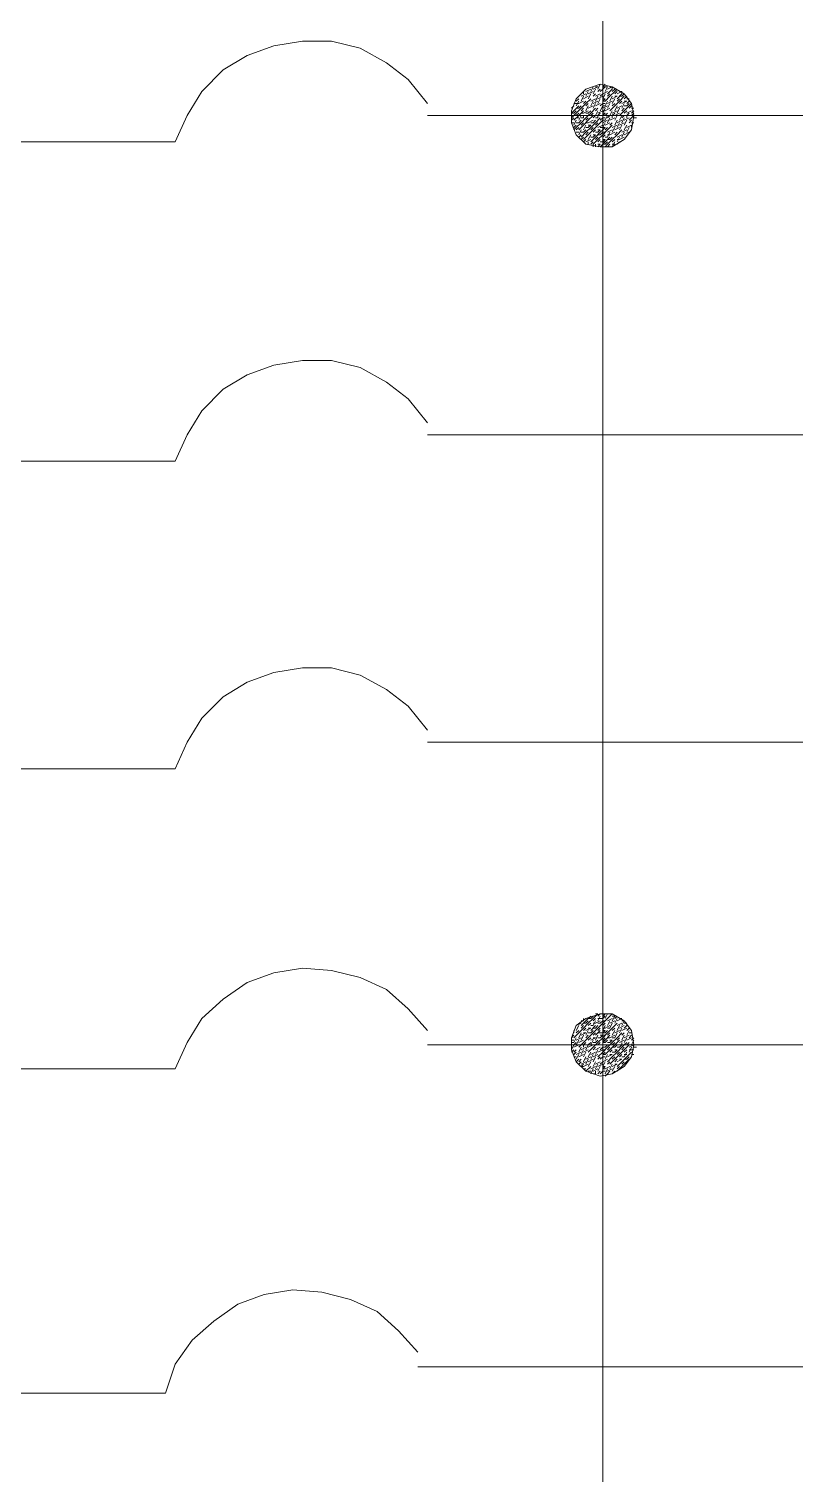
# Model space of a CAD drawing. Header units: millimetres. Extents: x 7 to 206, y 30 to 245.
# Drawn here: x 94.92 to 108.42, y 59.1 to 84.71 of the extents above; entities that cross this region are included whole.
import ezdxf

# ---------------------------------------------------------------- set-up
doc = ezdxf.new("R2010")
doc.units = ezdxf.units.MM
doc.header["$MEASUREMENT"] = 0
doc.layers.add('TABLA', color=7, linetype='CONTINUOUS')

msp = doc.modelspace()

# ---------------------------------------------------------------- linework, layer by layer
at = {"layer": 'TABLA', "color": 7, "linetype": 'Continuous', "lineweight": 18, "true_color": 0x000007}
for p, q in [((105.029, 110.448), (105.029, 59.097)), ((104.563, 83.481), (104.648, 83.566)), ((104.648, 83.524), (104.733, 83.566)), ((104.648, 83.439), (104.69, 83.524)), ((104.69, 83.566), (104.69, 83.608)), ((104.69, 83.481), (104.775, 83.524)), ((104.733, 83.608), (104.817, 83.651)), ((104.733, 83.524), (104.775, 83.608)), ((104.775, 83.566), (104.86, 83.608)), ((104.775, 83.481), (104.817, 83.566)), ((104.817, 83.608), (104.86, 83.693)), ((104.86, 83.651), (104.944, 83.693)), ((104.86, 83.566), (104.902, 83.651)), ((104.86, 83.524), (104.902, 83.566)), ((104.902, 83.693), (104.944, 83.693)), ((104.902, 83.524), (104.987, 83.566)), ((104.902, 83.439), (104.944, 83.524)), ((104.944, 83.651), (104.987, 83.735)), ((104.944, 83.608), (104.987, 83.651)), ((104.944, 83.481), (105.029, 83.524)), ((104.987, 83.608), (105.029, 83.651)), ((104.987, 83.524), (105.029, 83.566)), ((105.029, 83.693), (105.071, 83.735)), ((105.029, 83.693), (105.071, 83.693)), ((105.029, 83.566), (105.029, 83.608)), ((105.029, 83.566), (105.114, 83.608)), ((105.029, 83.481), (105.071, 83.566)), ((105.071, 83.608), (105.114, 83.693)), ((105.114, 83.651), (105.198, 83.693)), ((105.114, 83.524), (105.156, 83.566)), ((105.156, 83.693), (105.198, 83.693)), ((105.156, 83.439), (105.198, 83.524)), ((105.198, 83.608), (105.241, 83.651)), ((105.198, 83.481), (105.283, 83.524)), ((105.241, 83.566), (105.283, 83.608)), ((105.241, 83.524), (105.283, 83.524)), ((105.283, 83.566), (105.368, 83.608)), ((105.325, 83.608), (105.368, 83.608)), ((105.325, 83.524), (105.368, 83.524)), ((105.368, 83.524), (105.41, 83.566)), ((105.41, 83.481), (105.452, 83.524)), ((104.479, 83.312), (104.521, 83.354)), ((104.521, 83.397), (104.563, 83.397)), ((104.521, 83.227), (104.563, 83.27)), ((104.563, 83.439), (104.606, 83.481)), ((104.563, 83.354), (104.606, 83.439)), ((104.563, 83.397), (104.606, 83.397)), ((104.563, 83.312), (104.606, 83.312)), ((104.606, 83.397), (104.69, 83.439)), ((104.606, 83.312), (104.648, 83.354)), ((104.606, 83.185), (104.69, 83.27)), ((104.648, 83.27), (104.69, 83.312)), ((104.69, 83.397), (104.733, 83.439)), ((104.69, 83.227), (104.775, 83.27)), ((104.733, 83.354), (104.775, 83.397)), ((104.733, 83.27), (104.775, 83.354)), ((104.775, 83.312), (104.86, 83.354)), ((104.775, 83.227), (104.817, 83.27)), ((104.817, 83.439), (104.902, 83.481)), ((104.817, 83.354), (104.86, 83.439)), ((104.86, 83.397), (104.944, 83.439)), ((104.86, 83.312), (104.902, 83.397)), ((104.902, 83.354), (104.987, 83.397)), ((104.902, 83.27), (104.944, 83.312)), ((104.902, 83.185), (104.944, 83.27)), ((104.944, 83.397), (104.987, 83.481)), ((104.944, 83.227), (105.029, 83.27)), ((104.987, 83.354), (105.029, 83.397)), ((104.987, 83.27), (105.029, 83.354)), ((105.029, 83.481), (105.071, 83.481)), ((105.029, 83.439), (105.071, 83.481)), ((105.029, 83.439), (105.071, 83.439)), ((105.029, 83.397), (105.071, 83.397)), ((105.029, 83.354), (105.071, 83.354)), ((105.029, 83.312), (105.114, 83.354)), ((105.029, 83.227), (105.071, 83.312)), ((105.029, 83.27), (105.071, 83.27)), ((105.071, 83.354), (105.114, 83.439)), ((105.071, 83.27), (105.156, 83.312)), ((105.114, 83.397), (105.198, 83.439)), ((105.114, 83.312), (105.156, 83.397)), ((105.156, 83.185), (105.198, 83.27)), ((105.198, 83.397), (105.241, 83.481)), ((105.198, 83.354), (105.241, 83.397)), ((105.198, 83.227), (105.283, 83.27)), ((105.241, 83.27), (105.283, 83.354)), ((105.283, 83.439), (105.325, 83.481)), ((105.283, 83.312), (105.368, 83.354)), ((105.283, 83.227), (105.325, 83.312)), ((105.325, 83.397), (105.368, 83.439)), ((105.368, 83.397), (105.452, 83.439)), ((105.368, 83.312), (105.41, 83.397)), ((105.368, 83.27), (105.41, 83.312)), ((105.41, 83.439), (105.452, 83.439)), ((105.41, 83.354), (105.452, 83.354)), ((105.41, 83.227), (105.452, 83.27)), ((105.452, 83.481), (105.495, 83.481)), ((105.452, 83.397), (105.495, 83.439)), ((105.452, 83.354), (105.495, 83.397)), ((105.452, 83.227), (105.537, 83.27)), ((105.495, 83.312), (105.537, 83.354)), ((105.537, 83.312), (105.579, 83.312)), ((105.537, 83.227), (105.579, 83.27)), ((122.555, 83.185), (101.939, 83.185)), ((104.479, 83.227), (104.521, 83.227)), ((104.479, 83.185), (104.521, 83.185)), ((104.479, 83.143), (104.521, 83.185)), ((104.479, 83.1), (104.521, 83.143)), ((104.479, 83.058), (104.521, 83.058)), ((104.521, 83.1), (104.606, 83.185)), ((104.521, 83.016), (104.563, 83.1)), ((104.521, 82.973), (104.563, 83.016)), ((104.563, 83.185), (104.606, 83.227)), ((104.563, 83.185), (104.606, 83.185)), ((104.563, 83.143), (104.606, 83.143)), ((104.563, 83.058), (104.606, 83.058)), ((104.606, 83.1), (104.648, 83.185)), ((104.606, 83.058), (104.648, 83.1)), ((104.648, 83.227), (104.69, 83.227)), ((104.648, 83.185), (104.69, 83.185)), ((104.648, 83.143), (104.69, 83.143)), ((104.648, 83.016), (104.69, 83.058)), ((104.69, 83.143), (104.69, 83.185)), ((104.69, 83.185), (104.733, 83.185)), ((104.69, 82.931), (104.733, 83.016)), ((104.733, 83.227), (104.775, 83.227)), ((104.733, 83.1), (104.775, 83.143)), ((104.733, 83.058), (104.775, 83.058)), ((104.775, 83.058), (104.86, 83.1)), ((104.775, 83.016), (104.817, 83.016)), ((104.775, 82.973), (104.817, 83.016)), ((104.817, 83.185), (104.86, 83.227)), ((104.817, 83.185), (104.86, 83.185)), ((104.817, 83.058), (104.86, 83.058)), ((104.86, 83.185), (104.902, 83.185)), ((104.86, 83.143), (104.902, 83.185)), ((104.86, 83.058), (104.902, 83.1)), ((104.902, 83.185), (104.944, 83.185)), ((104.902, 83.143), (104.944, 83.143)), ((104.902, 83.016), (104.944, 83.058)), ((104.944, 83.185), (104.987, 83.227)), ((104.944, 83.143), (104.944, 83.185)), ((104.944, 82.973), (105.029, 83.016)), ((104.987, 83.1), (105.029, 83.143)), ((105.029, 83.227), (105.071, 83.227)), ((105.029, 83.185), (105.071, 83.185)), ((105.029, 83.143), (105.071, 83.143)), ((105.029, 83.1), (105.071, 83.1)), ((105.029, 83.058), (105.114, 83.1)), ((105.029, 82.973), (105.071, 83.058)), ((105.071, 83.185), (105.114, 83.227)), ((105.071, 83.185), (105.114, 83.185)), ((105.071, 83.1), (105.114, 83.185)), ((105.071, 83.016), (105.156, 83.058)), ((105.114, 83.185), (105.156, 83.185)), ((105.114, 83.143), (105.156, 83.185)), ((105.114, 83.058), (105.156, 83.143)), ((105.156, 83.185), (105.198, 83.185)), ((105.156, 83.1), (105.241, 83.143)), ((105.156, 83.016), (105.198, 83.058)), ((105.198, 83.185), (105.241, 83.227)), ((105.198, 83.143), (105.198, 83.185)), ((105.198, 82.973), (105.283, 83.016)), ((105.241, 83.185), (105.325, 83.227)), ((105.241, 83.185), (105.283, 83.185)), ((105.241, 83.1), (105.283, 83.185)), ((105.241, 83.016), (105.283, 83.1)), ((105.283, 83.058), (105.368, 83.1)), ((105.283, 82.973), (105.325, 83.058)), ((105.325, 83.1), (105.368, 83.185)), ((105.325, 83.016), (105.41, 83.058)), ((105.325, 82.931), (105.368, 83.016)), ((105.368, 83.185), (105.41, 83.185)), ((105.368, 83.143), (105.41, 83.185)), ((105.368, 83.058), (105.41, 83.143)), ((105.41, 83.185), (105.452, 83.185)), ((105.41, 83.1), (105.495, 83.143)), ((105.41, 83.016), (105.452, 83.1)), ((105.41, 82.931), (105.452, 83.016)), ((105.452, 83.185), (105.495, 83.227)), ((105.452, 83.143), (105.452, 83.185)), ((105.452, 82.973), (105.537, 83.016)), ((105.495, 83.185), (105.537, 83.185)), ((105.495, 83.1), (105.579, 83.185)), ((105.495, 83.058), (105.537, 83.1)), ((105.537, 83.185), (105.579, 83.227)), ((105.537, 83.058), (105.579, 83.058)), ((105.537, 82.973), (105.537, 83.016)), ((105.579, 83.143), (105.622, 83.143)), ((104.563, 82.931), (104.606, 82.973)), ((104.563, 82.889), (104.606, 82.889)), ((104.606, 82.846), (104.648, 82.931)), ((104.606, 82.804), (104.648, 82.846)), ((104.648, 82.889), (104.69, 82.889)), ((104.648, 82.762), (104.69, 82.804)), ((104.69, 82.889), (104.733, 82.931)), ((104.69, 82.719), (104.733, 82.762)), ((104.733, 82.973), (104.775, 82.973)), ((104.733, 82.846), (104.775, 82.889)), ((104.733, 82.719), (104.817, 82.762)), ((104.775, 82.762), (104.817, 82.846)), ((104.817, 82.931), (104.86, 82.973)), ((104.817, 82.804), (104.86, 82.804)), ((104.86, 82.889), (104.902, 82.931)), ((104.86, 82.846), (104.902, 82.846)), ((104.86, 82.804), (104.902, 82.846)), ((104.902, 82.889), (104.944, 82.889)), ((104.902, 82.762), (104.944, 82.804)), ((104.944, 82.931), (104.987, 82.931)), ((104.944, 82.889), (104.987, 82.931)), ((104.944, 82.846), (104.987, 82.846)), ((104.944, 82.719), (104.987, 82.762)), ((104.987, 82.973), (105.029, 82.973)), ((104.987, 82.846), (105.029, 82.889)), ((105.029, 82.973), (105.071, 82.973)), ((105.029, 82.931), (105.071, 82.973)), ((105.029, 82.889), (105.071, 82.889)), ((105.029, 82.804), (105.071, 82.846)), ((105.029, 82.762), (105.071, 82.762)), ((105.029, 82.719), (105.071, 82.762)), ((105.071, 82.931), (105.114, 82.973)), ((105.071, 82.804), (105.114, 82.804)), ((105.114, 82.889), (105.198, 82.931)), ((105.114, 82.804), (105.156, 82.889)), ((105.114, 82.846), (105.156, 82.846)), ((105.114, 82.762), (105.156, 82.762)), ((105.156, 82.846), (105.241, 82.889)), ((105.156, 82.762), (105.198, 82.804)), ((105.198, 82.889), (105.241, 82.973)), ((105.198, 82.719), (105.241, 82.762)), ((105.241, 82.931), (105.325, 82.973)), ((105.241, 82.846), (105.283, 82.889)), ((105.283, 82.804), (105.368, 82.846)), ((105.283, 82.719), (105.325, 82.804)), ((105.283, 82.762), (105.325, 82.762)), ((105.325, 82.762), (105.41, 82.804)), ((105.368, 82.889), (105.452, 82.931)), ((105.368, 82.804), (105.41, 82.889)), ((105.41, 82.846), (105.495, 82.889)), ((105.452, 82.889), (105.495, 82.973)), ((97.494, 82.719), (93.853, 82.719)), ((104.775, 82.677), (104.775, 82.719)), ((104.817, 82.677), (104.86, 82.719)), ((104.902, 82.635), (104.902, 82.677)), ((104.944, 82.677), (104.987, 82.677)), ((104.944, 82.635), (104.987, 82.677)), ((104.987, 82.719), (105.029, 82.719)), ((104.987, 82.635), (105.029, 82.677)), ((105.029, 82.719), (105.071, 82.719)), ((105.029, 82.677), (105.071, 82.677)), ((105.029, 82.635), (105.071, 82.635)), ((105.071, 82.677), (105.114, 82.719)), ((105.114, 82.635), (105.156, 82.677)), ((105.198, 82.635), (105.241, 82.719)), ((105.198, 82.677), (105.241, 82.677)), ((105.283, 82.677), (105.325, 82.719)), ((122.555, 77.555), (101.939, 77.555)), ((97.494, 77.089), (93.853, 77.089)), ((122.555, 72.136), (101.939, 72.136)), ((97.494, 71.67), (93.853, 71.67)), ((104.563, 67.141), (104.648, 67.183)), ((104.563, 67.056), (104.606, 67.141)), ((104.648, 67.225), (104.69, 67.225)), ((104.648, 67.098), (104.69, 67.141)), ((104.69, 67.225), (104.69, 67.268)), ((104.69, 67.183), (104.733, 67.183)), ((104.733, 67.183), (104.775, 67.225)), ((104.775, 67.268), (104.817, 67.268)), ((104.775, 67.141), (104.817, 67.183)), ((104.817, 67.268), (104.86, 67.31)), ((104.817, 67.141), (104.86, 67.141)), ((104.817, 67.056), (104.902, 67.141)), ((104.86, 67.225), (104.902, 67.268)), ((104.86, 67.141), (104.902, 67.225)), ((104.86, 67.183), (104.902, 67.183)), ((104.902, 67.352), (104.944, 67.352)), ((104.902, 67.183), (104.987, 67.225)), ((104.902, 67.098), (104.944, 67.141)), ((104.944, 67.31), (104.987, 67.352)), ((104.944, 67.225), (104.987, 67.31)), ((104.944, 67.268), (104.987, 67.268)), ((104.944, 67.183), (104.987, 67.183)), ((104.987, 67.268), (105.029, 67.268)), ((104.987, 67.183), (105.029, 67.225)), ((105.029, 67.31), (105.071, 67.352)), ((105.029, 67.31), (105.071, 67.31)), ((105.029, 67.268), (105.071, 67.31)), ((105.029, 67.225), (105.071, 67.225)), ((105.029, 67.141), (105.071, 67.183)), ((105.029, 67.056), (105.071, 67.141)), ((105.071, 67.352), (105.114, 67.352)), ((105.071, 67.268), (105.114, 67.352)), ((105.071, 67.098), (105.156, 67.141)), ((105.114, 67.225), (105.198, 67.268)), ((105.114, 67.141), (105.156, 67.225)), ((105.156, 67.352), (105.198, 67.352)), ((105.156, 67.183), (105.241, 67.225)), ((105.156, 67.098), (105.198, 67.183)), ((105.198, 67.31), (105.241, 67.31)), ((105.198, 67.225), (105.241, 67.31)), ((105.241, 67.268), (105.283, 67.31)), ((105.241, 67.183), (105.283, 67.268)), ((105.283, 67.225), (105.368, 67.268)), ((105.283, 67.141), (105.368, 67.183)), ((105.283, 67.056), (105.325, 67.141)), ((105.325, 67.268), (105.368, 67.268)), ((105.325, 67.098), (105.41, 67.141)), ((105.368, 67.225), (105.41, 67.225)), ((105.368, 67.141), (105.41, 67.225)), ((105.41, 67.183), (105.452, 67.183)), ((105.41, 67.098), (105.452, 67.141)), ((104.479, 66.929), (104.521, 66.971)), ((104.479, 66.887), (104.521, 66.887)), ((104.521, 67.014), (104.521, 67.056)), ((104.521, 66.844), (104.563, 66.929)), ((104.563, 67.014), (104.606, 67.056)), ((104.563, 66.887), (104.648, 66.929)), ((104.563, 66.802), (104.606, 66.887)), ((104.606, 66.929), (104.648, 67.014)), ((104.606, 66.844), (104.69, 66.887)), ((104.648, 66.971), (104.733, 67.014)), ((104.648, 66.887), (104.69, 66.971)), ((104.69, 67.056), (104.733, 67.098)), ((104.69, 67.014), (104.733, 67.014)), ((104.733, 67.056), (104.817, 67.098)), ((104.733, 66.971), (104.775, 67.056)), ((104.733, 66.929), (104.775, 66.971)), ((104.775, 67.098), (104.817, 67.098)), ((104.775, 67.014), (104.817, 67.014)), ((104.775, 66.887), (104.817, 66.929)), ((104.817, 67.014), (104.86, 67.056)), ((104.817, 66.887), (104.902, 66.929)), ((104.817, 66.802), (104.86, 66.887)), ((104.86, 67.098), (104.902, 67.098)), ((104.86, 66.971), (104.902, 67.014)), ((104.86, 66.929), (104.902, 66.929)), ((104.902, 66.971), (104.987, 67.056)), ((104.902, 66.887), (104.944, 66.971)), ((104.902, 66.844), (104.944, 66.887)), ((104.944, 67.056), (104.987, 67.098)), ((104.944, 67.014), (104.987, 67.014)), ((104.944, 66.929), (104.987, 66.929)), ((104.987, 67.014), (105.029, 67.014)), ((104.987, 66.971), (105.029, 66.971)), ((104.987, 66.929), (105.029, 66.971)), ((105.029, 67.098), (105.071, 67.098)), ((105.029, 67.056), (105.071, 67.056)), ((105.029, 67.014), (105.071, 67.056)), ((105.029, 67.014), (105.071, 67.014)), ((105.029, 66.971), (105.071, 66.971)), ((105.029, 66.887), (105.071, 66.929)), ((105.029, 66.887), (105.071, 66.887)), ((105.071, 67.014), (105.114, 67.056)), ((105.071, 66.844), (105.114, 66.887)), ((105.114, 67.098), (105.156, 67.098)), ((105.114, 66.971), (105.156, 67.014)), ((105.114, 66.929), (105.156, 66.929)), ((105.156, 66.929), (105.241, 66.971)), ((105.156, 66.887), (105.198, 66.887)), ((105.156, 66.844), (105.198, 66.887)), ((105.198, 67.056), (105.241, 67.098)), ((105.198, 66.971), (105.241, 67.056)), ((105.198, 66.929), (105.241, 66.929)), ((105.241, 67.014), (105.325, 67.056)), ((105.241, 66.929), (105.283, 67.014)), ((105.241, 66.802), (105.325, 66.887)), ((105.283, 66.887), (105.325, 66.929)), ((105.325, 67.014), (105.368, 67.098)), ((105.325, 66.844), (105.41, 66.887)), ((105.368, 67.056), (105.452, 67.098)), ((105.368, 66.971), (105.41, 67.014)), ((105.368, 66.887), (105.41, 66.971)), ((105.41, 66.929), (105.495, 66.971)), ((105.41, 66.844), (105.452, 66.929)), ((105.452, 67.056), (105.495, 67.098)), ((105.452, 66.971), (105.495, 67.056)), ((105.452, 66.887), (105.537, 66.929)), ((105.495, 67.014), (105.537, 67.014)), ((105.495, 66.929), (105.537, 66.971)), ((105.537, 66.887), (105.579, 66.929)), ((105.537, 66.802), (105.579, 66.887)), ((122.555, 66.802), (101.939, 66.802)), ((104.479, 66.844), (104.521, 66.844)), ((104.479, 66.802), (104.521, 66.802)), ((104.479, 66.717), (104.521, 66.802)), ((104.479, 66.675), (104.521, 66.717)), ((104.521, 66.802), (104.563, 66.844)), ((104.521, 66.76), (104.606, 66.802)), ((104.521, 66.675), (104.563, 66.717)), ((104.521, 66.633), (104.563, 66.675)), ((104.563, 66.802), (104.606, 66.802)), ((104.563, 66.633), (104.648, 66.675)), ((104.563, 66.548), (104.606, 66.633)), ((104.606, 66.802), (104.648, 66.802)), ((104.606, 66.76), (104.648, 66.802)), ((104.606, 66.675), (104.648, 66.76)), ((104.606, 66.59), (104.69, 66.633)), ((104.648, 66.717), (104.733, 66.76)), ((104.648, 66.633), (104.69, 66.717)), ((104.69, 66.802), (104.733, 66.844)), ((104.69, 66.76), (104.69, 66.802)), ((104.69, 66.675), (104.775, 66.717)), ((104.69, 66.59), (104.733, 66.675)), ((104.733, 66.802), (104.775, 66.802)), ((104.733, 66.717), (104.775, 66.802)), ((104.775, 66.802), (104.817, 66.844)), ((104.775, 66.76), (104.86, 66.802)), ((104.775, 66.59), (104.817, 66.675)), ((104.817, 66.802), (104.86, 66.802)), ((104.817, 66.633), (104.902, 66.675)), ((104.817, 66.548), (104.86, 66.633)), ((104.86, 66.844), (104.902, 66.844)), ((104.86, 66.717), (104.902, 66.76)), ((104.86, 66.59), (104.944, 66.633)), ((104.902, 66.717), (104.987, 66.76)), ((104.902, 66.633), (104.944, 66.717)), ((104.944, 66.802), (104.987, 66.844)), ((104.944, 66.802), (104.987, 66.802)), ((104.944, 66.675), (105.029, 66.717)), ((104.944, 66.59), (105.029, 66.675)), ((104.987, 66.802), (105.029, 66.802)), ((104.987, 66.717), (105.029, 66.76)), ((105.029, 66.844), (105.071, 66.844)), ((105.029, 66.802), (105.029, 66.844)), ((105.029, 66.76), (105.029, 66.802)), ((105.029, 66.76), (105.071, 66.76)), ((105.029, 66.717), (105.071, 66.717)), ((105.029, 66.633), (105.071, 66.675)), ((105.029, 66.633), (105.071, 66.633)), ((105.071, 66.802), (105.114, 66.802)), ((105.071, 66.76), (105.114, 66.802)), ((105.071, 66.548), (105.114, 66.633)), ((105.114, 66.844), (105.156, 66.844)), ((105.114, 66.802), (105.156, 66.802)), ((105.114, 66.717), (105.156, 66.76)), ((105.114, 66.59), (105.198, 66.633)), ((105.156, 66.675), (105.198, 66.717)), ((105.156, 66.633), (105.198, 66.633)), ((105.198, 66.802), (105.241, 66.844)), ((105.198, 66.802), (105.241, 66.802)), ((105.198, 66.76), (105.241, 66.76)), ((105.198, 66.675), (105.241, 66.675)), ((105.241, 66.76), (105.283, 66.802)), ((105.241, 66.717), (105.283, 66.717)), ((105.241, 66.675), (105.283, 66.717)), ((105.283, 66.76), (105.325, 66.76)), ((105.283, 66.633), (105.325, 66.675)), ((105.325, 66.802), (105.368, 66.802)), ((105.325, 66.76), (105.368, 66.802)), ((105.325, 66.59), (105.368, 66.633)), ((105.368, 66.802), (105.368, 66.844)), ((105.368, 66.717), (105.41, 66.76)), ((105.41, 66.802), (105.452, 66.844)), ((105.41, 66.675), (105.452, 66.717)), ((105.41, 66.59), (105.452, 66.675)), ((105.41, 66.633), (105.452, 66.633)), ((105.452, 66.802), (105.495, 66.844)), ((105.452, 66.802), (105.495, 66.802)), ((105.495, 66.76), (105.579, 66.802)), ((105.495, 66.675), (105.537, 66.76)), ((105.495, 66.717), (105.537, 66.717)), ((105.537, 66.717), (105.579, 66.717)), ((105.537, 66.633), (105.579, 66.633)), ((105.579, 66.76), (105.622, 66.76)), ((97.494, 66.379), (93.853, 66.379)), ((104.521, 66.59), (104.563, 66.59)), ((104.563, 66.506), (104.606, 66.548)), ((104.606, 66.506), (104.648, 66.548)), ((104.606, 66.463), (104.648, 66.506)), ((104.648, 66.463), (104.733, 66.506)), ((104.648, 66.421), (104.69, 66.463)), ((104.648, 66.421), (104.69, 66.421)), ((104.69, 66.506), (104.733, 66.59)), ((104.69, 66.421), (104.775, 66.463)), ((104.69, 66.379), (104.733, 66.379)), ((104.69, 66.379), (104.733, 66.379)), ((104.733, 66.548), (104.817, 66.59)), ((104.733, 66.463), (104.775, 66.548)), ((104.733, 66.336), (104.817, 66.421)), ((104.775, 66.506), (104.86, 66.548)), ((104.775, 66.421), (104.817, 66.506)), ((104.775, 66.336), (104.817, 66.336)), ((104.817, 66.379), (104.902, 66.421)), ((104.817, 66.294), (104.86, 66.379)), ((104.86, 66.506), (104.902, 66.59)), ((104.86, 66.421), (104.902, 66.506)), ((104.86, 66.336), (104.944, 66.379)), ((104.902, 66.463), (104.987, 66.506)), ((104.902, 66.379), (104.944, 66.463)), ((104.902, 66.294), (104.902, 66.336)), ((104.944, 66.548), (104.987, 66.59)), ((104.944, 66.421), (105.029, 66.463)), ((104.944, 66.336), (104.987, 66.421)), ((104.944, 66.294), (104.987, 66.336)), ((104.987, 66.548), (105.029, 66.59)), ((104.987, 66.463), (105.029, 66.506)), ((104.987, 66.294), (105.029, 66.336)), ((105.029, 66.59), (105.071, 66.59)), ((105.029, 66.506), (105.029, 66.548)), ((105.029, 66.506), (105.114, 66.548)), ((105.029, 66.421), (105.071, 66.506)), ((105.029, 66.421), (105.071, 66.421)), ((105.029, 66.379), (105.071, 66.421)), ((105.029, 66.379), (105.071, 66.379)), ((105.029, 66.336), (105.071, 66.336)), ((105.071, 66.379), (105.156, 66.421)), ((105.071, 66.294), (105.114, 66.379)), ((105.114, 66.463), (105.156, 66.506)), ((105.114, 66.336), (105.198, 66.379)), ((105.114, 66.294), (105.156, 66.336)), ((105.156, 66.379), (105.198, 66.463)), ((105.198, 66.548), (105.241, 66.59)), ((105.198, 66.421), (105.283, 66.463)), ((105.198, 66.336), (105.241, 66.421)), ((105.198, 66.294), (105.241, 66.336)), ((105.241, 66.506), (105.283, 66.548)), ((105.241, 66.463), (105.283, 66.463)), ((105.283, 66.506), (105.368, 66.548)), ((105.283, 66.379), (105.325, 66.421)), ((105.325, 66.548), (105.368, 66.548)), ((105.368, 66.59), (105.41, 66.59)), ((105.368, 66.463), (105.41, 66.506)), ((105.41, 66.548), (105.452, 66.548)), ((105.452, 66.548), (105.495, 66.59)), ((104.86, 66.294), (104.902, 66.294)), ((105.029, 66.252), (105.029, 66.294)), ((105.071, 66.252), (105.114, 66.294)), ((122.555, 61.129), (101.769, 61.129)), ((97.324, 60.664), (93.641, 60.664))]:
    msp.add_line(p, q, dxfattribs=at)
for points in [[(101.939, 83.397), (101.6, 83.82), (101.219, 84.116), (100.753, 84.37), (100.245, 84.497), (99.737, 84.497), (99.229, 84.413), (98.764, 84.243), (98.34, 83.989), (97.959, 83.608), (97.705, 83.185), (97.494, 82.719)], [(105.029, 83.651), (105.071, 83.693), (105.114, 83.693)], [(105.071, 83.439), (105.156, 83.524), (105.241, 83.608), (105.283, 83.651)], [(105.114, 83.566), (105.198, 83.651), (105.198, 83.693)], [(105.156, 83.27), (105.241, 83.354), (105.325, 83.439), (105.41, 83.524)], [(105.283, 83.481), (105.368, 83.566), (105.368, 83.608)], [(104.479, 83.227), (104.521, 83.27), (104.606, 83.354)], [(104.521, 83.185), (104.563, 83.227), (104.648, 83.312), (104.733, 83.397), (104.817, 83.481)], [(104.775, 83.185), (104.817, 83.227), (104.902, 83.312)], [(105.325, 83.185), (105.41, 83.27), (105.495, 83.354), (105.537, 83.397)], [(104.521, 82.931), (104.563, 82.973), (104.648, 83.058), (104.733, 83.143), (104.775, 83.185)], [(104.606, 82.931), (104.69, 83.016), (104.775, 83.1), (104.86, 83.185)], [(104.648, 82.804), (104.733, 82.889), (104.817, 82.973), (104.902, 83.058), (104.987, 83.143)], [(104.69, 82.762), (104.775, 82.846), (104.86, 82.931), (104.944, 83.016), (105.029, 83.1)], [(104.987, 83.185), (105.029, 83.185), (105.071, 83.227)], [(105.029, 82.846), (105.114, 82.931), (105.198, 83.016)], [(104.817, 82.719), (104.902, 82.804), (104.987, 82.889), (105.029, 82.931)], [(104.86, 82.635), (104.86, 82.677), (104.944, 82.762), (105.029, 82.846)], [(105.029, 82.677), (105.071, 82.719), (105.156, 82.804)], [(105.071, 82.635), (105.114, 82.677), (105.198, 82.762), (105.283, 82.846), (105.368, 82.931)], [(101.939, 77.766), (101.6, 78.19), (101.219, 78.486), (100.753, 78.74), (100.245, 78.867), (99.737, 78.867), (99.229, 78.782), (98.764, 78.613), (98.34, 78.359), (97.959, 77.978), (97.705, 77.555), (97.494, 77.089)], [(101.939, 72.348), (101.6, 72.771), (101.219, 73.067), (100.753, 73.321), (100.245, 73.448), (99.737, 73.448), (99.229, 73.364), (98.764, 73.194), (98.34, 72.94), (97.959, 72.559), (97.705, 72.136), (97.494, 71.67)], [(101.939, 67.056), (101.6, 67.437), (101.219, 67.776), (100.753, 67.987), (100.245, 68.114), (99.737, 68.157), (99.229, 68.072), (98.764, 67.903), (98.34, 67.606), (97.959, 67.268), (97.705, 66.844), (97.494, 66.379)], [(104.521, 66.929), (104.606, 67.014), (104.69, 67.098), (104.775, 67.183), (104.86, 67.268), (104.944, 67.352)], [(104.648, 67.141), (104.733, 67.225), (104.817, 67.31)], [(104.648, 66.802), (104.69, 66.844), (104.775, 66.929), (104.86, 67.014), (104.944, 67.098), (105.029, 67.183)], [(105.029, 67.183), (105.114, 67.268), (105.198, 67.352)], [(105.029, 66.929), (105.114, 67.014), (105.198, 67.098), (105.283, 67.183)], [(104.902, 66.802), (104.944, 66.844), (105.029, 66.929)], [(105.029, 66.844), (105.071, 66.887), (105.156, 66.971)], [(105.156, 66.802), (105.198, 66.844), (105.283, 66.929), (105.368, 67.014)], [(104.775, 66.675), (104.86, 66.76), (104.902, 66.802)], [(105.029, 66.675), (105.114, 66.76), (105.156, 66.802)], [(105.071, 66.633), (105.156, 66.717), (105.241, 66.802)], [(105.114, 66.506), (105.198, 66.59), (105.283, 66.675), (105.368, 66.76), (105.41, 66.802)], [(105.156, 66.463), (105.241, 66.548), (105.325, 66.633), (105.41, 66.717), (105.495, 66.802)], [(105.283, 66.421), (105.368, 66.506), (105.452, 66.59), (105.537, 66.675)], [(105.283, 66.336), (105.325, 66.379), (105.41, 66.463), (105.495, 66.548)], [(101.769, 61.383), (101.431, 61.764), (101.05, 62.103), (100.584, 62.315), (100.076, 62.442), (99.568, 62.484), (99.06, 62.399), (98.594, 62.23), (98.171, 61.934), (97.79, 61.595), (97.494, 61.172), (97.324, 60.664)]]:
    msp.add_lwpolyline(points, dxfattribs=at)
for points in [[(105.579, 83.185), (105.537, 83.397), (105.41, 83.566), (105.198, 83.693), (104.987, 83.735), (104.733, 83.651), (104.563, 83.481), (104.479, 83.27), (104.479, 83.058), (104.563, 82.846), (104.733, 82.677), (104.987, 82.635), (105.198, 82.635), (105.41, 82.762), (105.537, 82.931)], [(105.579, 66.802), (105.537, 67.056), (105.41, 67.225), (105.198, 67.352), (104.987, 67.352), (104.733, 67.268), (104.563, 67.141), (104.479, 66.929), (104.479, 66.717), (104.563, 66.506), (104.733, 66.336), (104.987, 66.252), (105.198, 66.294), (105.41, 66.421), (105.537, 66.59)]]:
    msp.add_lwpolyline(points, close=True, dxfattribs=at)

doc.saveas('drawing.dxf')
